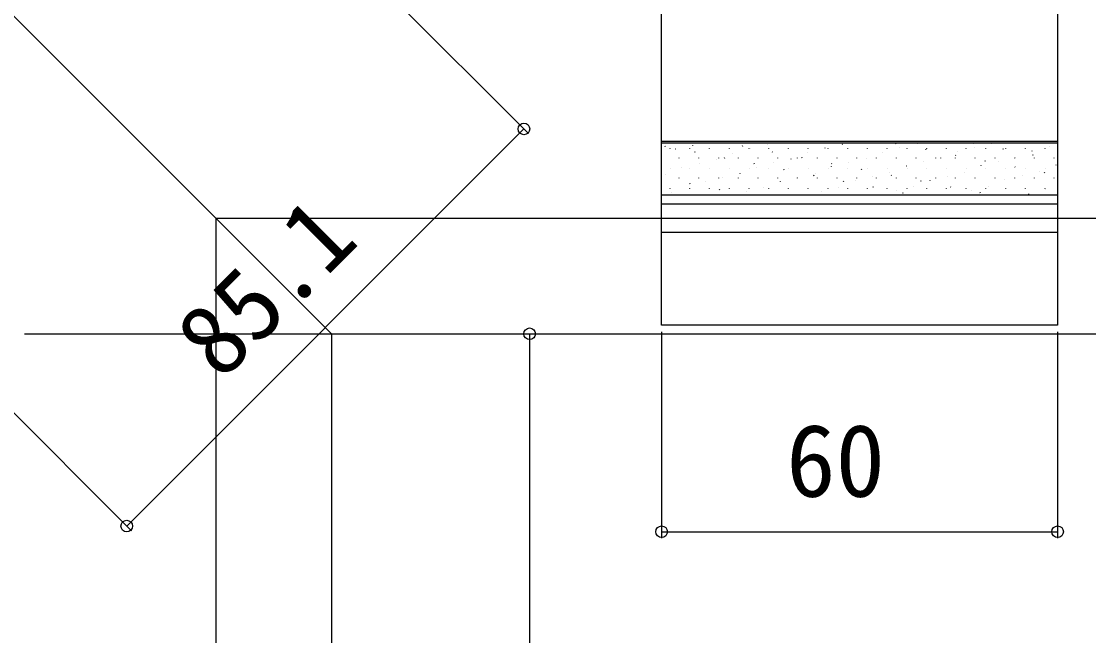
# Model space of a CAD drawing. Units: millimetres, scale not verified. Extents: x -875 to 875, y -1300 to 1293.
# Drawn here: x -147 to 14.7, y 744.6 to 837.7 of the extents above; entities that cross this region are included whole.
import ezdxf
from ezdxf.enums import TextEntityAlignment as Align

# ---------------------------------------------------------------- set-up
doc = ezdxf.new("R2010")
doc.units = ezdxf.units.MM
doc.header["$LTSCALE"] = 8
for name, color, linetype in [('0-4_YKK_12', 2, 'Continuous'), ('0-5_YKK_13', 4, 'Continuous'), ('0-6_YKK_D', 6, 'Continuous'), ('0-8_YSS_K', 3, 'Continuous')]:
    doc.layers.add(name, color=color, linetype=linetype)
doc.styles.add('ＭＳ ゴシック', font='')
doc.styles.get('ＭＳ ゴシック').set_extended_font_data('MS Gothic')

msp = doc.modelspace()

# ---------------------------------------------------------------- linework, layer by layer
at = {"layer": '0-4_YKK_12'}
for p, q in [((-299.998, 990.4), (-99.998, 790.4)), ((-99.998, 790.4), (-99.998, 604.4)), ((-99.998, 790.4), (40.154, 790.4))]:
    msp.add_line(p, q, dxfattribs=at)
at = {"layer": '0-5_YKK_13'}
for p, q in [((-49.998, 811.382), (-49.998, 819.602)), ((-49.998, 819.602), (10.002, 819.602)), ((-49.998, 819.354), (10.002, 819.354)), ((-49.423, 818.749), (-49.478, 818.833)), ((-48.699, 818.458), (-48.699, 818.508)), ((-47.915, 818.348), (-47.919, 818.358)), ((-45.709, 818.458), (-45.709, 818.508)), ((-45.287, 818.947), (-45.29, 818.957)), ((-42.719, 818.458), (-42.719, 818.508)), ((-39.729, 818.458), (-39.729, 818.508)), ((-37.693, 818.785), (-37.748, 818.869)), ((-36.739, 818.458), (-36.739, 818.508)), ((-36.579, 818.425), (-36.582, 818.434)), ((-33.95, 819.024), (-33.953, 819.033)), ((-33.749, 818.458), (-33.749, 818.508)), ((-30.759, 818.458), (-30.759, 818.508)), ((-27.769, 818.458), (-27.769, 818.508)), ((-25.242, 818.502), (-25.245, 818.511)), ((-24.779, 818.458), (-24.779, 818.508)), ((-22.613, 819.101), (-22.617, 819.11)), ((-21.789, 818.458), (-21.789, 818.508)), ((-18.799, 818.458), (-18.799, 818.508)), ((-15.809, 818.458), (-15.809, 818.508)), ((-14.438, 819.166), (-14.493, 819.249)), ((-13.905, 818.578), (-13.909, 818.588)), ((-12.819, 818.458), (-12.819, 818.508)), ((-11.277, 819.177), (-11.28, 819.187)), ((-9.935, 818.281), (-9.99, 818.365)), ((-9.829, 818.458), (-9.829, 818.508)), ((-6.839, 818.458), (-6.839, 818.508)), ((-3.849, 818.458), (-3.849, 818.508)), ((-2.709, 819.202), (-2.764, 819.285)), ((-2.569, 818.655), (-2.572, 818.664)), ((-0.859, 818.458), (-0.859, 818.508)), ((0.06, 819.254), (0.057, 819.263)), ((1.795, 818.317), (1.739, 818.401)), ((2.131, 818.458), (2.131, 818.508)), ((5.121, 818.458), (5.121, 818.508)), ((8.111, 818.458), (8.111, 818.508)), ((8.768, 818.732), (8.765, 818.741)), ((-47.324, 817.033), (-47.324, 817.083)), ((-44.92, 817.865), (-44.975, 817.948)), ((-44.334, 817.033), (-44.334, 817.083)), ((-41.686, 816.803), (-41.69, 816.812)), ((-41.344, 817.033), (-41.344, 817.083)), ((-40.416, 816.981), (-40.472, 817.064)), ((-39.191, 817.779), (-39.194, 817.788)), ((-38.354, 817.033), (-38.354, 817.083)), ((-35.364, 817.033), (-35.364, 817.083)), ((-33.19, 817.901), (-33.245, 817.984)), ((-32.374, 817.033), (-32.374, 817.083)), ((-30.35, 816.88), (-30.353, 816.889)), ((-29.384, 817.033), (-29.384, 817.083)), ((-28.687, 817.016), (-28.742, 817.1)), ((-27.854, 817.856), (-27.858, 817.865)), ((-26.394, 817.033), (-26.394, 817.083)), ((-23.404, 817.033), (-23.404, 817.083)), ((-20.414, 817.033), (-20.414, 817.083)), ((-19.013, 816.956), (-19.016, 816.966)), ((-17.424, 817.033), (-17.424, 817.083)), ((-16.518, 817.932), (-16.521, 817.942)), ((-14.434, 817.033), (-14.434, 817.083)), ((-11.444, 817.033), (-11.444, 817.083)), ((-8.454, 817.033), (-8.454, 817.083)), ((-7.676, 817.033), (-7.68, 817.042)), ((-5.432, 817.397), (-5.487, 817.48)), ((-5.464, 817.033), (-5.464, 817.083)), ((-5.181, 818.009), (-5.184, 818.018)), ((-2.474, 817.033), (-2.474, 817.083)), ((-0.929, 816.513), (-0.984, 816.596)), ((0.516, 817.033), (0.516, 817.083)), ((3.506, 817.033), (3.506, 817.083)), ((3.66, 817.11), (3.657, 817.119)), ((6.156, 818.086), (6.152, 818.095)), ((6.298, 817.433), (6.243, 817.516)), ((6.496, 817.033), (6.496, 817.083)), ((9.486, 817.033), (9.486, 817.083)), ((-48.699, 815.418), (-48.699, 815.468)), ((-46.927, 815.558), (-46.931, 815.568)), ((-45.709, 815.418), (-45.709, 815.468)), ((-44.315, 816.204), (-44.318, 816.214)), ((-42.719, 815.418), (-42.719, 815.468)), ((-39.729, 815.418), (-39.729, 815.468)), ((-36.739, 815.418), (-36.739, 815.468)), ((-35.913, 816.096), (-35.968, 816.179)), ((-35.591, 815.635), (-35.594, 815.644)), ((-33.749, 815.418), (-33.749, 815.468)), ((-32.978, 816.281), (-32.982, 816.29)), ((-31.41, 815.212), (-31.465, 815.295)), ((-30.759, 815.418), (-30.759, 815.468)), ((-27.769, 815.418), (-27.769, 815.468)), ((-24.779, 815.418), (-24.779, 815.468)), ((-24.254, 815.711), (-24.257, 815.721)), ((-24.184, 816.132), (-24.239, 816.215)), ((-21.789, 815.418), (-21.789, 815.468)), ((-21.642, 816.357), (-21.645, 816.367)), ((-19.68, 815.248), (-19.736, 815.331)), ((-18.799, 815.418), (-18.799, 815.468)), ((-15.809, 815.418), (-15.809, 815.468)), ((-12.917, 815.788), (-12.921, 815.798)), ((-12.819, 815.418), (-12.819, 815.468)), ((-10.305, 816.434), (-10.308, 816.444)), ((-9.829, 815.418), (-9.829, 815.468)), ((-6.839, 815.418), (-6.839, 815.468)), ((-3.849, 815.418), (-3.849, 815.468)), ((-1.581, 815.865), (-1.584, 815.874)), ((-0.859, 815.418), (-0.859, 815.468)), ((1.032, 816.511), (1.028, 816.52)), ((2.131, 815.418), (2.131, 815.468)), ((3.575, 815.628), (3.519, 815.712)), ((5.121, 815.418), (5.121, 815.468)), ((7.261, 814.965), (7.257, 814.975)), ((8.111, 815.418), (8.111, 815.468)), ((9.756, 815.941), (9.753, 815.951)), ((-49.423, 814.582), (-49.426, 814.592)), ((-47.324, 813.993), (-47.324, 814.043)), ((-44.334, 813.993), (-44.334, 814.043)), ((-43.327, 813.414), (-43.33, 813.423)), ((-41.344, 813.993), (-41.344, 814.043)), ((-40.715, 814.06), (-40.718, 814.069)), ((-38.354, 813.993), (-38.354, 814.043)), ((-38.086, 814.659), (-38.089, 814.668)), ((-35.364, 813.993), (-35.364, 814.043)), ((-32.374, 813.993), (-32.374, 814.043)), ((-31.99, 813.491), (-31.994, 813.5)), ((-29.384, 813.993), (-29.384, 814.043)), ((-29.378, 814.137), (-29.382, 814.146)), ((-26.907, 814.327), (-26.962, 814.411)), ((-26.749, 814.736), (-26.753, 814.745)), ((-26.394, 813.993), (-26.394, 814.043)), ((-23.404, 813.993), (-23.404, 814.043)), ((-22.404, 813.443), (-22.459, 813.526)), ((-20.654, 813.567), (-20.657, 813.577)), ((-20.414, 813.993), (-20.414, 814.043)), ((-18.042, 814.213), (-18.045, 814.223)), ((-17.424, 813.993), (-17.424, 814.043)), ((-15.413, 814.812), (-15.416, 814.822)), ((-15.177, 814.363), (-15.232, 814.447)), ((-14.434, 813.993), (-14.434, 814.043)), ((-11.444, 813.993), (-11.444, 814.043)), ((-10.674, 813.479), (-10.729, 813.562)), ((-9.317, 813.644), (-9.32, 813.653)), ((-8.454, 813.993), (-8.454, 814.043)), ((-6.705, 814.29), (-6.708, 814.299)), ((-5.464, 813.993), (-5.464, 814.043)), ((-4.076, 814.889), (-4.079, 814.898)), ((-2.474, 813.993), (-2.474, 814.043)), ((0.516, 813.993), (0.516, 814.043)), ((2.02, 813.721), (2.016, 813.73)), ((3.506, 813.993), (3.506, 814.043)), ((4.632, 814.367), (4.628, 814.376)), ((6.496, 813.993), (6.496, 814.043)), ((8.078, 814.744), (8.023, 814.827)), ((9.486, 813.993), (9.486, 814.043)), ((-48.699, 812.378), (-48.699, 812.428)), ((-48.451, 811.839), (-48.455, 811.849)), ((-45.822, 812.438), (-45.826, 812.447)), ((-45.659, 813.062), (-45.714, 813.146)), ((-45.709, 812.378), (-45.709, 812.428)), ((-42.719, 812.378), (-42.719, 812.428)), ((-41.155, 812.178), (-41.21, 812.261)), ((-39.729, 812.378), (-39.729, 812.428)), ((-37.115, 811.916), (-37.118, 811.925)), ((-36.739, 812.378), (-36.739, 812.428)), ((-34.486, 812.515), (-34.489, 812.524)), ((-33.749, 812.378), (-33.749, 812.428)), ((-30.759, 812.378), (-30.759, 812.428)), ((-27.769, 812.378), (-27.769, 812.428)), ((-25.778, 811.992), (-25.781, 812.002)), ((-24.779, 812.378), (-24.779, 812.428)), ((-23.149, 812.591), (-23.152, 812.601)), ((-21.789, 812.378), (-21.789, 812.428)), ((-18.799, 812.378), (-18.799, 812.428)), ((-17.9, 812.558), (-17.956, 812.642)), ((-15.809, 812.378), (-15.809, 812.428)), ((-14.441, 812.069), (-14.445, 812.079)), ((-13.397, 811.674), (-13.452, 811.757)), ((-12.819, 812.378), (-12.819, 812.428)), ((-11.812, 812.668), (-11.816, 812.677)), ((-9.829, 812.378), (-9.829, 812.428)), ((-6.839, 812.378), (-6.839, 812.428)), ((-6.171, 812.594), (-6.226, 812.678)), ((-3.849, 812.378), (-3.849, 812.428)), ((-3.105, 812.146), (-3.108, 812.155)), ((-1.668, 811.71), (-1.723, 811.793)), ((-0.859, 812.378), (-0.859, 812.428)), ((-0.476, 812.745), (-0.479, 812.754)), ((2.131, 812.378), (2.131, 812.428)), ((5.121, 812.378), (5.121, 812.428)), ((8.111, 812.378), (8.111, 812.428)), ((8.232, 812.222), (8.229, 812.232)), ((-17.053, 811.423), (-17.057, 811.432)), ((-5.717, 811.5), (-5.72, 811.509)), ((5.62, 811.576), (5.616, 811.586)), ((-49.998, 810.076), (10.002, 810.076)), ((-49.998, 805.8), (10.002, 805.8))]:
    msp.add_line(p, q, dxfattribs=at)
msp.add_lwpolyline([(10.002, 989.1), (10.002, 791.7), (-49.998, 791.7), (-49.998, 989.1)], close=True, dxfattribs=at)
msp.add_lwpolyline([(10.002, 819.602), (10.002, 811.382), (-49.998, 811.382)], dxfattribs=at)
at = {"layer": '0-6_YKK_D'}
for p, q in [((-114.203, 864.781), (-70.149, 820.726)), ((-70.856, 821.434), (-131.032, 761.258)), ((-174.379, 804.605), (-130.325, 760.551)), ((-146.498, 790.4), (-68.998, 790.4)), ((-49.998, 790.7), (-49.998, 759.4)), ((10.002, 790.7), (10.002, 759.4)), ((-49.998, 760.4), (10.002, 760.4))]:
    msp.add_line(p, q, dxfattribs=at)
msp.add_lwpolyline([(-69.998, 790.4), (-69.998, 710.4), (-69.998, 482.332)], dxfattribs=at)
for centre in [(-70.856, 821.434), (-69.998, 790.4), (-131.032, 761.258), (-49.998, 760.4), (10.002, 760.4)]:
    msp.add_circle(centre, 0.875, dxfattribs=at)
at = {"layer": '0-8_YSS_K'}
msp.add_lwpolyline([(-117.498, 604.4), (-117.498, 807.9), (186.002, 807.9)], dxfattribs=at)

# ---------------------------------------------------------------- texts
at = {"layer": '0-6_YKK_D', "style": 'ＭＳ ゴシック'}
msp.add_text('85.1', height=11, rotation=45, dxfattribs=at).set_placement((-114.411, 780.707), align=Align.BOTTOM_LEFT)
msp.add_text('60', height=11, dxfattribs=at).set_placement((-31.12, 762.4), align=Align.BOTTOM_LEFT)

doc.saveas('drawing.dxf')
